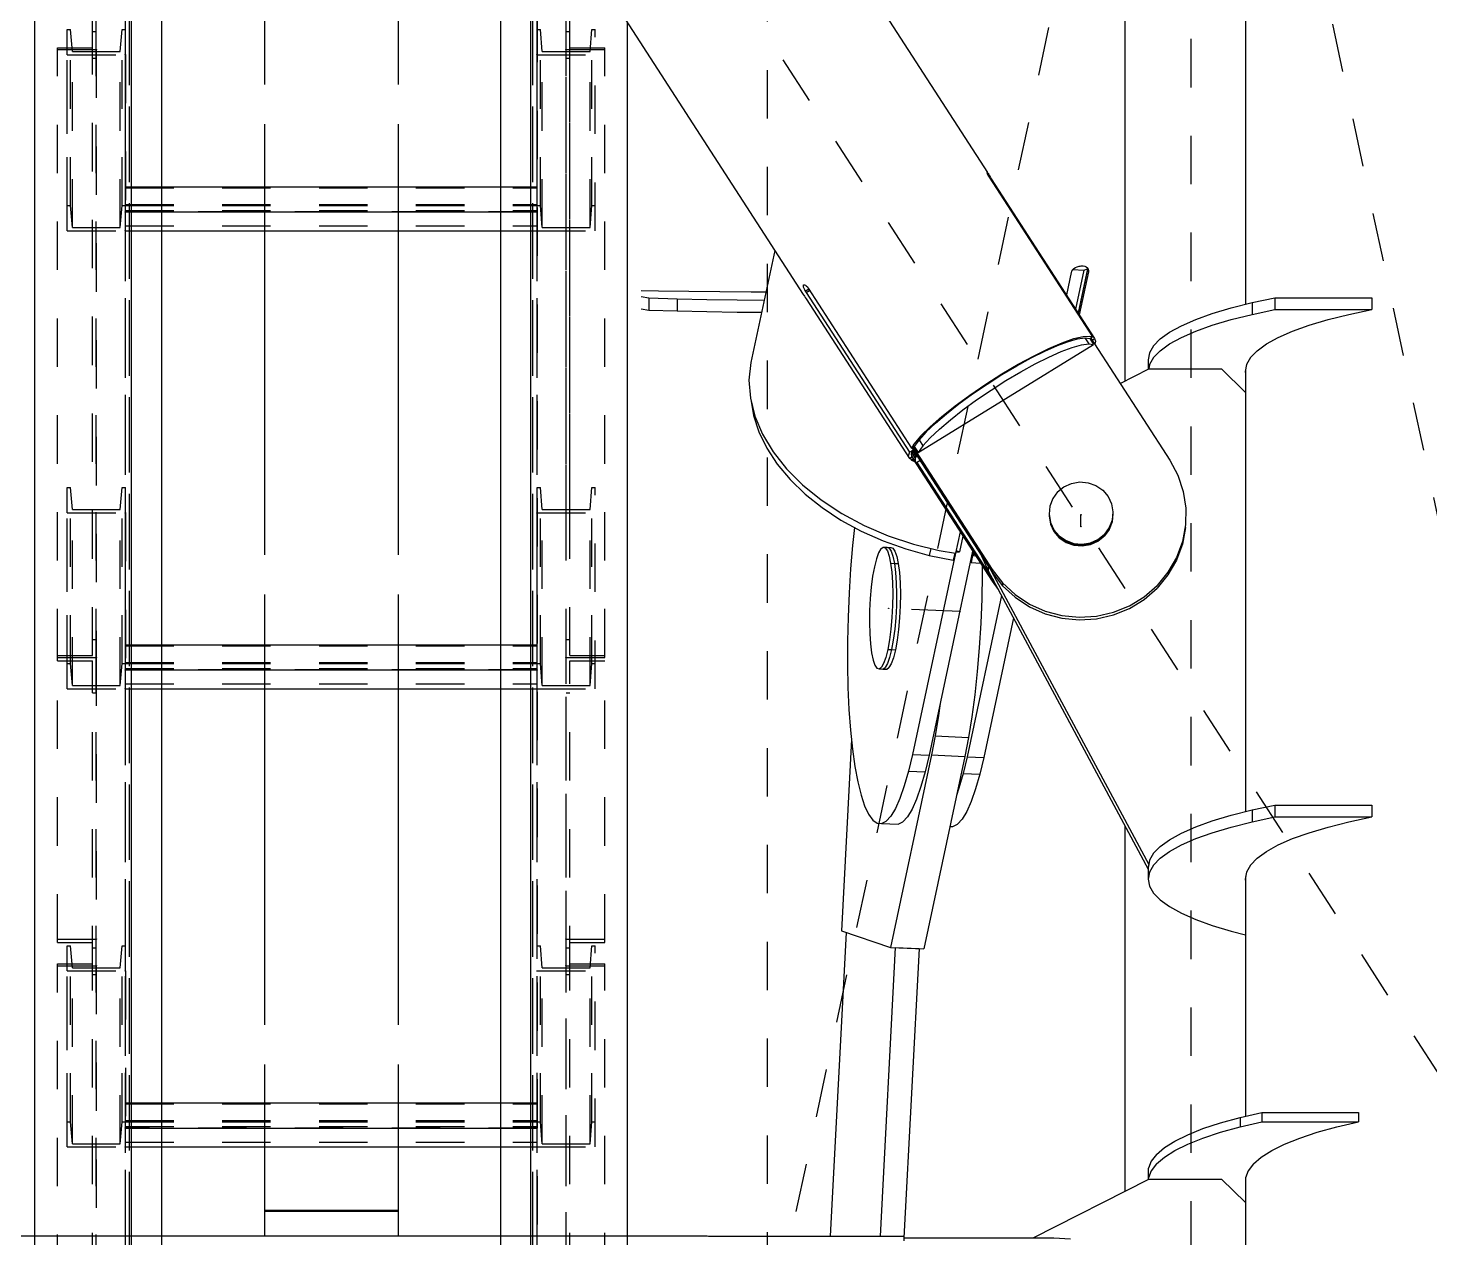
# Model space of a CAD drawing. Header units: millimetres. Extents: x 149919 to 150445, y 136651 to 136866.
# Drawn here: x 150372.837 to 150375.731, y 136832.599 to 136835.097 of the extents above; entities that cross this region are included whole.
import ezdxf

# ---------------------------------------------------------------- set-up
doc = ezdxf.new("R2010")
doc.units = ezdxf.units.MM
doc.header["$LTSCALE"] = 0.25
for name, pattern in [('CENTER', [50.8, 31.75, -6.35, 6.35, -6.35]), ('XKITLINE00', [0]), ('XKITLINE02', [4, 2, -2]), ('XKITLINE03', [6, 3, -1, 1, -1])]:
    doc.linetypes.add(name, pattern=pattern)

# ---------------------------------------------------------------- blocks, each defined once
blk = doc.blocks.new('çatıı')
at = {"color": 8, "linetype": 'CENTER'}
for p, q in [((22900, 19020.27), (23430, 18200.27)), ((23430, 19020.27), (23255, 18200.27)), ((23342.5, 18610.27), (23342.5, 17790.27)), ((23342.5, 18610.27), (23430, 18200.27)), ((23255, 18543.85), (23255, 16877.2)), ((23319.8, 18369.55), (23319.8, 18372)), ((23294.82, 18352.06), (23280.09, 18352.68))]:
    blk.add_line(p, q, dxfattribs=at)
at = {"color": 8, "linetype": 'XKITLINE00'}
for p, q in [((23353.8, 18985.02), (23353.8, 18415.51)), ((23067.57, 18803.05), (23300.5, 18442.66)), ((23029.49, 18777.89), (23262.42, 18417.51)), ((23151.2, 18543.85), (23151.2, 18460.85)), ((23178.8, 18543.85), (23178.8, 18460.85)), ((23328.85, 18512.26), (23328.85, 18399.63)), ((23151.2, 18452.64), (23151.2, 18363.76)), ((23178.8, 18452.64), (23178.8, 18363.76)), ((23300.36, 18442.71), (23300.42, 18442.72)), ((23300.36, 18442.71), (23300.36, 18442.62)), ((23300.36, 18442.62), (23300.41, 18442.47)), ((23300.41, 18442.47), (23300.51, 18442.26)), ((23300.42, 18442.72), (23300.5, 18442.66)), ((23300.51, 18442.64), (23300.61, 18442.47)), ((23300.51, 18442.26), (23300.65, 18442)), ((23300.61, 18442.47), (23300.74, 18442.25)), ((23300.65, 18442), (23300.83, 18441.72)), ((23300.74, 18442.25), (23300.91, 18441.98)), ((23300.83, 18441.72), (23322.15, 18408.73)), ((23300.91, 18441.98), (23301.09, 18441.69)), ((23300.92, 18441.58), (23301.09, 18441.69)), ((23301.09, 18441.69), (23301.28, 18441.39)), ((23301.11, 18441.28), (23301.28, 18441.39)), ((23301.28, 18441.39), (23322.6, 18408.4)), ((23256.56, 18426.57), (23251.63, 18403.47)), ((23317.76, 18422.01), (23316.78, 18417.41)), ((23317.87, 18422.31), (23317.76, 18422.01)), ((23318.07, 18422.6), (23317.87, 18422.31)), ((23318.07, 18422.6), (23318.33, 18422.86)), ((23318.11, 18422.65), (23320.42, 18422.55)), ((23318.33, 18422.86), (23318.67, 18423.07)), ((23318.67, 18423.07), (23319.04, 18423.24)), ((23320.42, 18422.55), (23318.69, 18414.45)), ((23319.04, 18423.24), (23319.45, 18423.34)), ((23321.14, 18422.82), (23319.19, 18413.68)), ((23321.19, 18422.92), (23319.21, 18413.65)), ((23321.34, 18422.18), (23319.44, 18413.29)), ((23319.45, 18423.34), (23319.61, 18423.35)), ((23319.61, 18423.35), (23319.85, 18423.39)), ((23319.85, 18423.39), (23320.24, 18423.39)), ((23320.24, 18423.39), (23320.59, 18423.32)), ((23320.42, 18422.55), (23321.14, 18422.82)), ((23320.59, 18423.32), (23320.9, 18423.19)), ((23320.9, 18423.19), (23321.13, 18423)), ((23321.11, 18423.02), (23321.14, 18422.82)), ((23321.13, 18423), (23321.29, 18422.76)), ((23321.23, 18422.85), (23321.34, 18422.18)), ((23321.29, 18422.76), (23321.36, 18422.48)), ((23321.36, 18422.48), (23321.34, 18422.18)), ((23228.98, 18418.34), (23232.6, 18418.26)), ((23232.6, 18418.26), (23238.86, 18418.16)), ((23238.86, 18418.16), (23245.23, 18418.09)), ((23262.47, 18419.41), (23262.42, 18419.27)), ((23262.42, 18419.27), (23262.42, 18419.25)), ((23262.42, 18419.25), (23262.47, 18419.05)), ((23262.47, 18419.41), (23262.57, 18419.5)), ((23262.47, 18419.05), (23262.56, 18418.8)), ((23262.56, 18418.8), (23262.7, 18418.51)), ((23262.57, 18419.5), (23262.72, 18419.5)), ((23262.7, 18418.51), (23262.86, 18418.21)), ((23262.72, 18419.5), (23262.89, 18419.43)), ((23262.86, 18418.21), (23263.58, 18418.65)), ((23262.86, 18418.21), (23263.04, 18417.91)), ((23262.89, 18419.43), (23263.09, 18419.27)), ((23263.04, 18417.91), (23263.77, 18418.35)), ((23263.09, 18419.27), (23263.3, 18419.05)), ((23263.3, 18419.05), (23263.49, 18418.78)), ((23263.49, 18418.78), (23284.81, 18385.79)), ((23228.98, 18417.06), (23230.56, 18416.78)), ((23230.56, 18416.78), (23230.56, 18414.28)), ((23230.56, 18416.78), (23236.45, 18416.61)), ((23236.45, 18416.61), (23236.45, 18414.11)), ((23236.45, 18416.61), (23242.54, 18416.47)), ((23242.54, 18416.47), (23248.79, 18416.37)), ((23245.23, 18418.09), (23251.67, 18418.05)), ((23248.79, 18416.37), (23254.37, 18416.31)), ((23251.67, 18418.05), (23254.75, 18418.05)), ((23262.42, 18417.51), (23262.47, 18417.46)), ((23262.47, 18417.46), (23262.56, 18417.33)), ((23262.56, 18417.33), (23262.7, 18417.14)), ((23262.7, 18417.14), (23262.86, 18416.89)), ((23262.86, 18416.89), (23263.04, 18416.61)), ((23263.04, 18417.91), (23284.37, 18384.92)), ((23263.04, 18416.61), (23284.37, 18383.62)), ((23319.81, 18416.58), (23319.83, 18416.57)), ((23350.8, 18414.75), (23355.12, 18415.84)), ((23355.12, 18415.84), (23359.84, 18416.84)), ((23355.12, 18415.84), (23355.12, 18413.4)), ((23359.84, 18416.84), (23359.84, 18414.4)), ((23359.84, 18416.84), (23379.84, 18416.84)), ((23379.84, 18416.84), (23379.84, 18414.4)), ((23228.98, 18414.57), (23230.56, 18414.28)), ((23230.56, 18414.28), (23236.45, 18414.11)), ((23236.45, 18414.11), (23242.54, 18413.98)), ((23242.54, 18413.98), (23248.79, 18413.87)), ((23248.79, 18413.87), (23253.84, 18413.82)), ((23343.48, 18412.35), (23346.91, 18413.59)), ((23346.91, 18413.59), (23350.8, 18414.75)), ((23350.8, 18412.32), (23355.12, 18413.4)), ((23355.12, 18413.4), (23359.84, 18414.4)), ((23359.84, 18414.4), (23379.84, 18414.4)), ((23370.8, 18412.32), (23375.12, 18413.4)), ((23375.12, 18413.4), (23379.84, 18414.4)), ((23336.18, 18408.32), (23338.1, 18409.71)), ((23338.1, 18409.71), (23340.54, 18411.06)), ((23340.54, 18411.06), (23343.48, 18412.35)), ((23340.54, 18408.62), (23343.48, 18409.92)), ((23343.48, 18409.92), (23346.91, 18411.15)), ((23346.91, 18411.15), (23350.8, 18412.32)), ((23360.54, 18408.62), (23363.48, 18409.92)), ((23363.48, 18409.92), (23366.91, 18411.15)), ((23366.91, 18411.15), (23370.8, 18412.32)), ((23286.15, 18384.89), (23322.41, 18407.16)), ((23312.36, 18405.81), (23314.94, 18406.96)), ((23313.15, 18406.36), (23315.91, 18407.55)), ((23314.94, 18406.96), (23317.21, 18407.81)), ((23315.91, 18407.55), (23318.29, 18408.38)), ((23317.21, 18407.81), (23319.11, 18408.34)), ((23318.01, 18406.57), (23319.91, 18407.1)), ((23318.29, 18408.38), (23320.23, 18408.84)), ((23319.11, 18408.34), (23320.59, 18408.53)), ((23319.91, 18407.1), (23321.39, 18407.3)), ((23320.23, 18408.84), (23321.65, 18408.91)), ((23320.59, 18408.53), (23321.39, 18407.3)), ((23320.59, 18408.53), (23321.61, 18408.39)), ((23321.39, 18407.3), (23322.41, 18407.16)), ((23321.61, 18408.39), (23322.15, 18408.73)), ((23321.61, 18408.39), (23322.41, 18407.16)), ((23321.62, 18408.38), (23321.84, 18408.51)), ((23321.65, 18408.91), (23322.15, 18408.73)), ((23321.74, 18408.47), (23321.75, 18408.46)), ((23321.84, 18408.51), (23338.16, 18383.28)), ((23322.11, 18408.1), (23322.6, 18408.4)), ((23322.6, 18408.4), (23322.82, 18407.88)), ((23322.82, 18407.88), (23322.65, 18407.27)), ((23334.8, 18406.91), (23333.97, 18405.46)), ((23336.18, 18408.32), (23334.8, 18406.91)), ((23336.18, 18405.89), (23338.1, 18407.28)), ((23338.1, 18407.28), (23340.54, 18408.62)), ((23356.18, 18405.89), (23358.1, 18407.28)), ((23358.1, 18407.28), (23360.54, 18408.62)), ((23306.55, 18402.77), (23309.53, 18404.4)), ((23306.84, 18403.09), (23310.1, 18404.86)), ((23309.53, 18404.4), (23312.36, 18405.81)), ((23310.1, 18404.86), (23313.15, 18406.36)), ((23310.33, 18403.17), (23313.16, 18404.57)), ((23313.16, 18404.57), (23315.74, 18405.72)), ((23315.74, 18405.72), (23318.01, 18406.57)), ((23333.97, 18405.46), (23333.7, 18404.01)), ((23333.7, 18404.01), (23333.7, 18402.08)), ((23334.8, 18404.47), (23333.97, 18403.03)), ((23336.18, 18405.89), (23334.8, 18404.47)), ((23354.8, 18404.47), (23353.97, 18403.03)), ((23356.18, 18405.89), (23354.8, 18404.47)), ((23251.63, 18403.47), (23251.25, 18399.83)), ((23300.13, 18398.97), (23303.48, 18401.11)), ((23300.42, 18399), (23303.48, 18400.95)), ((23303.48, 18401.11), (23306.84, 18403.09)), ((23303.48, 18400.95), (23306.55, 18402.77)), ((23304.28, 18399.71), (23307.35, 18401.53)), ((23307.35, 18401.53), (23310.33, 18403.17)), ((23327.9, 18399.15), (23333.8, 18402.13)), ((23333.97, 18403.03), (23333.8, 18402.13)), ((23333.8, 18402.13), (23348.8, 18402.13)), ((23348.8, 18402.13), (23353.8, 18397.26)), ((23353.97, 18403.03), (23353.7, 18401.58)), ((23353.7, 18401.58), (23353.8, 18401.05)), ((23353.8, 18402.1), (23353.8, 18397.26)), ((23251.25, 18399.83), (23251.53, 18396.11)), ((23296.87, 18396.74), (23300.13, 18398.97)), ((23297.43, 18396.97), (23300.42, 18399)), ((23301.22, 18397.76), (23304.28, 18399.71)), ((23251.53, 18396.11), (23252.47, 18392.37)), ((23251.71, 18395.41), (23252.18, 18392.54)), ((23293.82, 18394.49), (23296.87, 18396.74)), ((23294.61, 18394.91), (23297.43, 18396.97)), ((23295.41, 18393.68), (23298.23, 18395.73)), ((23298.23, 18395.73), (23301.22, 18397.76)), ((23353.8, 18397.26), (23353.8, 18310.72)), ((23252.18, 18392.54), (23253.28, 18389.12)), ((23252.47, 18392.37), (23254.04, 18388.65)), ((23288.67, 18390.19), (23291.06, 18392.28)), ((23289.76, 18390.94), (23292.03, 18392.89)), ((23291.06, 18392.28), (23293.82, 18394.49)), ((23292.03, 18392.89), (23294.61, 18394.91)), ((23292.83, 18391.65), (23295.41, 18393.68)), ((23286.74, 18388.28), (23288.67, 18390.19)), ((23287.85, 18389.14), (23289.76, 18390.94)), ((23288.65, 18387.9), (23290.56, 18389.71)), ((23290.56, 18389.71), (23292.83, 18391.65)), ((23253.28, 18389.12), (23254.92, 18385.74)), ((23254.04, 18388.65), (23256.23, 18385.01)), ((23285.32, 18386.6), (23284.81, 18385.79)), ((23286.74, 18388.28), (23285.32, 18386.6)), ((23286.37, 18387.52), (23285.35, 18386.12)), ((23287.85, 18389.14), (23286.37, 18387.52)), ((23286.37, 18387.52), (23287.17, 18386.28)), ((23288.65, 18387.9), (23287.17, 18386.28)), ((23254.92, 18385.74), (23257.08, 18382.45)), ((23256.23, 18385.01), (23259.01, 18381.51)), ((23284.37, 18384.92), (23284.15, 18384.14)), ((23284.15, 18384.14), (23284.37, 18383.62)), ((23284.37, 18384.92), (23285.12, 18385.38)), ((23284.37, 18383.62), (23284.9, 18383.95)), ((23284.54, 18383.73), (23284.81, 18383.29)), ((23284.78, 18384.85), (23284.74, 18384.5)), ((23284.74, 18384.5), (23284.78, 18384.2)), ((23284.91, 18385.25), (23284.78, 18384.85)), ((23284.78, 18384.85), (23285.58, 18383.61)), ((23284.78, 18384.2), (23285.58, 18382.96)), ((23284.78, 18384.2), (23284.9, 18383.95)), ((23284.81, 18385.79), (23285.35, 18386.12)), ((23284.81, 18383.29), (23285.12, 18383.48)), ((23284.86, 18385.82), (23301.44, 18360.17)), ((23284.9, 18383.95), (23285.7, 18382.72)), ((23284.91, 18385.25), (23285.12, 18385.38)), ((23284.91, 18385.25), (23285.7, 18384.01)), ((23285.03, 18385.92), (23285.12, 18385.77)), ((23285.12, 18385.96), (23285.36, 18386.11)), ((23285.12, 18385.96), (23285.12, 18385.77)), ((23285.12, 18385.96), (23301.44, 18360.72)), ((23285.12, 18383.61), (23285.12, 18383.51)), ((23285.12, 18383.51), (23301.44, 18358.27)), ((23285.35, 18386.12), (23286.15, 18384.89)), ((23285.58, 18383.61), (23285.54, 18383.26)), ((23285.7, 18384.01), (23285.58, 18383.61)), ((23285.7, 18384.01), (23285.92, 18384.14)), ((23287.17, 18386.28), (23286.15, 18384.89)), ((23257.08, 18382.45), (23259.72, 18379.28)), ((23259.01, 18381.51), (23262.33, 18378.19)), ((23284.81, 18383.29), (23285.32, 18383.11)), ((23285.32, 18383.11), (23285.38, 18383.11)), ((23285.54, 18383.26), (23285.58, 18382.96)), ((23285.58, 18382.96), (23285.7, 18382.72)), ((23285.7, 18382.72), (23286.53, 18383.22)), ((23285.91, 18382.84), (23301.44, 18358.83)), ((23338.16, 18383.28), (23339.81, 18380.18)), ((23259.72, 18379.28), (23262.83, 18376.28)), ((23262.33, 18378.19), (23266.15, 18375.11)), ((23314.95, 18376.73), (23316.28, 18377.8)), ((23316.28, 18377.8), (23317.84, 18378.5)), ((23317.84, 18378.5), (23319.54, 18378.79)), ((23319.54, 18378.79), (23321.26, 18378.63)), ((23321.26, 18378.63), (23322.87, 18378.05)), ((23322.87, 18378.05), (23324.28, 18377.08)), ((23339.81, 18380.18), (23340.92, 18376.85)), ((23262.83, 18376.28), (23266.34, 18373.48)), ((23266.15, 18375.11), (23270.41, 18372.3)), ((23313.96, 18375.36), (23313.36, 18373.78)), ((23314.95, 18376.73), (23313.96, 18375.36)), ((23324.28, 18377.08), (23325.38, 18375.79)), ((23325.38, 18375.79), (23326.1, 18374.26)), ((23340.92, 18376.85), (23341.45, 18373.4)), ((23266.34, 18373.48), (23270.23, 18370.91)), ((23270.41, 18372.3), (23275.05, 18369.82)), ((23313.36, 18373.78), (23313.2, 18372.11)), ((23313.2, 18372.11), (23313.49, 18370.45)), ((23313.2, 18372.11), (23313.2, 18371.93)), ((23313.2, 18371.93), (23313.49, 18370.27)), ((23313.2, 18371.93), (23313.2, 18371.75)), ((23313.2, 18371.93), (23313.49, 18370.27)), ((23326.1, 18374.26), (23326.39, 18372.61)), ((23326.39, 18372.61), (23326.23, 18370.93)), ((23326.39, 18372.43), (23326.23, 18370.75)), ((23326.39, 18372.43), (23326.23, 18370.75)), ((23326.39, 18372.25), (23326.23, 18370.58)), ((23341.45, 18373.4), (23341.39, 18369.91)), ((23270.23, 18370.91), (23274.44, 18368.62)), ((23273.06, 18369.37), (23272.65, 18365.67)), ((23275.05, 18369.82), (23280, 18367.69)), ((23313.2, 18371.75), (23313.49, 18370.1)), ((23313.49, 18370.45), (23314.21, 18368.93)), ((23313.49, 18370.27), (23314.21, 18368.75)), ((23313.49, 18370.27), (23314.21, 18368.75)), ((23313.49, 18370.1), (23314.21, 18368.57)), ((23325.63, 18369.36), (23324.64, 18367.99)), ((23325.63, 18369.18), (23324.64, 18367.81)), ((23325.63, 18369.18), (23324.64, 18367.81)), ((23325.63, 18369), (23324.64, 18367.63)), ((23326.23, 18370.93), (23325.63, 18369.36)), ((23326.23, 18370.75), (23325.63, 18369.18)), ((23326.23, 18370.75), (23325.63, 18369.18)), ((23326.23, 18370.58), (23325.63, 18369)), ((23341.39, 18369.91), (23340.74, 18366.47)), ((23341.39, 18369.35), (23340.74, 18365.91)), ((23274.44, 18368.62), (23278.93, 18366.62)), ((23278.93, 18366.62), (23283.62, 18364.95)), ((23280, 18367.69), (23285.19, 18365.95)), ((23294.83, 18368.49), (23293.88, 18364.06)), ((23295.4, 18367.62), (23294.7, 18364.36)), ((23314.21, 18368.93), (23315.31, 18367.64)), ((23314.21, 18368.93), (23314.21, 18368.75)), ((23314.21, 18368.75), (23315.31, 18367.46)), ((23314.21, 18368.75), (23314.21, 18368.57)), ((23314.21, 18368.75), (23315.31, 18367.46)), ((23314.21, 18368.57), (23315.31, 18367.28)), ((23315.31, 18367.64), (23316.72, 18366.67)), ((23315.31, 18367.46), (23316.72, 18366.49)), ((23315.31, 18367.46), (23316.72, 18366.49)), ((23315.31, 18367.28), (23316.72, 18366.31)), ((23316.72, 18366.67), (23318.33, 18366.08)), ((23316.72, 18366.49), (23318.33, 18365.9)), ((23316.72, 18366.49), (23318.33, 18365.9)), ((23316.72, 18366.31), (23318.33, 18365.73)), ((23318.33, 18366.08), (23320.05, 18365.93)), ((23320.05, 18365.93), (23321.75, 18366.21)), ((23321.75, 18366.21), (23323.31, 18366.91)), ((23321.75, 18366.03), (23323.31, 18366.74)), ((23321.75, 18366.03), (23323.31, 18366.74)), ((23321.75, 18365.85), (23323.31, 18366.56)), ((23323.31, 18366.91), (23324.64, 18367.99)), ((23323.31, 18366.74), (23324.64, 18367.81)), ((23323.31, 18366.74), (23324.64, 18367.81)), ((23323.31, 18366.56), (23324.64, 18367.63)), ((23323.31, 18366.91), (23323.31, 18366.74)), ((23323.31, 18366.74), (23323.31, 18366.56)), ((23340.74, 18366.47), (23339.52, 18363.18)), ((23272.65, 18365.67), (23272.23, 18360.82)), ((23278, 18364.17), (23277.55, 18362.92)), ((23278.47, 18364.98), (23278, 18364.17)), ((23278.47, 18364.98), (23278.94, 18365.33)), ((23278.94, 18365.33), (23279.72, 18365.29)), ((23278.94, 18365.33), (23279.39, 18365.18)), ((23279.39, 18365.18), (23279.82, 18364.56)), ((23279.72, 18365.29), (23280.18, 18365.15)), ((23279.72, 18365.29), (23280.18, 18365.15)), ((23279.72, 18365.29), (23280.51, 18365.26)), ((23279.82, 18364.56), (23280.19, 18363.49)), ((23280.18, 18365.15), (23280.6, 18364.53)), ((23280.18, 18365.15), (23280.6, 18364.53)), ((23280.19, 18363.49), (23280.5, 18362)), ((23280.51, 18365.26), (23280.96, 18365.12)), ((23280.6, 18364.53), (23280.97, 18363.45)), ((23280.6, 18364.53), (23280.97, 18363.45)), ((23280.96, 18365.12), (23281.39, 18364.5)), ((23280.97, 18363.45), (23281.28, 18361.97)), ((23280.97, 18363.45), (23281.28, 18361.97)), ((23281.39, 18364.5), (23281.76, 18363.42)), ((23281.76, 18363.42), (23282.07, 18361.93)), ((23283.62, 18364.95), (23288.48, 18363.62)), ((23293.86, 18364.07), (23285, 18322.53)), ((23285.19, 18365.95), (23290.54, 18364.62)), ((23297.42, 18364.49), (23288.43, 18322.39)), ((23288.78, 18365.05), (23288.48, 18363.62)), ((23288.48, 18363.62), (23293.42, 18362.66)), ((23290.54, 18364.62), (23293.88, 18364.06)), ((23293.73, 18364.09), (23293.42, 18362.66)), ((23293.95, 18364.39), (23294.7, 18364.36)), ((23294.01, 18364.64), (23294.7, 18364.36)), ((23297.5, 18364.02), (23297.11, 18362.18)), ((23297.42, 18364.48), (23297.5, 18364.02)), ((23297.45, 18364.44), (23297.44, 18364.4)), ((23297.44, 18364.4), (23297.57, 18363.59)), ((23297.67, 18364.09), (23297.57, 18363.59)), ((23297.57, 18363.59), (23298.02, 18363.55)), ((23299.28, 18363.5), (23300.65, 18360.46)), ((23318.33, 18365.9), (23320.05, 18365.75)), ((23318.33, 18365.9), (23320.05, 18365.75)), ((23318.33, 18365.73), (23320.05, 18365.57)), ((23320.05, 18365.75), (23321.75, 18366.03)), ((23320.05, 18365.75), (23321.75, 18366.03)), ((23320.05, 18365.57), (23321.75, 18365.85)), ((23339.52, 18363.18), (23337.76, 18360.14)), ((23340.74, 18365.91), (23339.52, 18362.63)), ((23272.23, 18360.82), (23271.91, 18355.88)), ((23277.14, 18361.28), (23276.78, 18359.31)), ((23277.55, 18362.92), (23277.14, 18361.28)), ((23280.5, 18362), (23281.28, 18361.97)), ((23280.5, 18362), (23280.73, 18360.16)), ((23281.28, 18361.97), (23281.52, 18360.12)), ((23281.28, 18361.97), (23281.52, 18360.12)), ((23281.28, 18361.97), (23282.07, 18361.93)), ((23282.07, 18361.93), (23282.3, 18360.09)), ((23297.03, 18362.67), (23297.11, 18362.18)), ((23297.11, 18362.18), (23299.02, 18362.01)), ((23299.4, 18361.42), (23299.41, 18359.71)), ((23300.65, 18361.38), (23300.65, 18360.46)), ((23300.65, 18360.46), (23333.7, 18298.85)), ((23301.28, 18360.41), (23333.8, 18299.78)), ((23301.44, 18360.72), (23301.44, 18360.17)), ((23301.44, 18360.72), (23303.59, 18357.93)), ((23339.52, 18362.63), (23337.76, 18359.58)), ((23276.78, 18359.31), (23276.49, 18357.09)), ((23280.73, 18360.16), (23280.88, 18358.03)), ((23280.88, 18358.03), (23280.94, 18355.7)), ((23281.52, 18360.12), (23281.66, 18357.99)), ((23281.52, 18360.12), (23281.66, 18357.99)), ((23281.66, 18357.99), (23281.72, 18355.66)), ((23281.66, 18357.99), (23281.72, 18355.66)), ((23282.3, 18360.09), (23282.45, 18357.96)), ((23282.45, 18357.96), (23282.51, 18355.63)), ((23299.41, 18359.71), (23299.31, 18354.67)), ((23301.44, 18360.17), (23303.59, 18357.37)), ((23301.44, 18358.83), (23301.74, 18358.43)), ((23301.44, 18358.83), (23301.44, 18358.27)), ((23301.44, 18358.27), (23302.72, 18356.6)), ((23303.59, 18357.93), (23303.59, 18357.37)), ((23303.59, 18357.93), (23306.19, 18355.52)), ((23303.59, 18357.37), (23306.19, 18354.97)), ((23332.84, 18355.1), (23335.52, 18357.42)), ((23337.76, 18360.14), (23335.52, 18357.42)), ((23337.76, 18359.58), (23335.52, 18356.86)), ((23151.2, 18355.55), (23151.2, 18266.67)), ((23178.8, 18355.55), (23178.8, 18266.67)), ((23271.91, 18355.88), (23271.7, 18350.89)), ((23276.27, 18354.7), (23276.15, 18352.24)), ((23276.49, 18357.09), (23276.27, 18354.7)), ((23280.94, 18355.7), (23280.9, 18353.25)), ((23281.72, 18355.66), (23281.69, 18353.22)), ((23281.72, 18355.66), (23281.69, 18353.22)), ((23282.51, 18355.63), (23282.47, 18353.19)), ((23303.39, 18355.36), (23296.28, 18322.06)), ((23299.31, 18354.67), (23299.1, 18349.6)), ((23306.19, 18355.52), (23309.15, 18353.56)), ((23306.19, 18354.97), (23309.15, 18353.01)), ((23329.81, 18353.23), (23332.84, 18355.1)), ((23329.81, 18352.68), (23332.84, 18354.54)), ((23332.84, 18354.54), (23335.52, 18356.86)), ((23276.15, 18352.24), (23276.11, 18349.8)), ((23280.9, 18353.25), (23280.77, 18350.79)), ((23281.69, 18353.22), (23281.56, 18350.76)), ((23281.69, 18353.22), (23281.56, 18350.76)), ((23282.47, 18353.19), (23282.34, 18350.72)), ((23309.15, 18353.56), (23312.41, 18352.11)), ((23309.15, 18353.01), (23312.41, 18351.55)), ((23312.41, 18352.11), (23315.87, 18351.2)), ((23323.01, 18351.08), (23326.5, 18351.88)), ((23326.5, 18351.88), (23329.81, 18353.23)), ((23326.5, 18351.32), (23329.81, 18352.68)), ((23271.7, 18350.89), (23271.59, 18345.93)), ((23276.11, 18349.8), (23276.17, 18347.46)), ((23280.77, 18350.79), (23280.56, 18348.4)), ((23281.56, 18350.76), (23281.35, 18348.37)), ((23281.56, 18350.76), (23281.35, 18348.37)), ((23282.34, 18350.72), (23282.13, 18348.33)), ((23299.1, 18349.6), (23298.79, 18344.56)), ((23305.87, 18350.74), (23299.72, 18321.91)), ((23312.41, 18351.55), (23315.87, 18350.64)), ((23315.87, 18351.2), (23319.44, 18350.85)), ((23315.87, 18350.64), (23319.44, 18350.29)), ((23319.44, 18350.85), (23323.01, 18351.08)), ((23319.44, 18350.29), (23323.01, 18350.52)), ((23323.01, 18350.52), (23326.5, 18351.32)), ((23271.59, 18345.93), (23271.58, 18341.05)), ((23276.17, 18347.46), (23276.32, 18345.34)), ((23280.27, 18346.18), (23279.91, 18344.21)), ((23280.56, 18348.4), (23280.27, 18346.18)), ((23281.05, 18346.15), (23280.7, 18344.18)), ((23281.05, 18346.15), (23280.7, 18344.18)), ((23281.35, 18348.37), (23281.05, 18346.15)), ((23281.35, 18348.37), (23281.05, 18346.15)), ((23281.84, 18346.11), (23281.48, 18344.14)), ((23282.13, 18348.33), (23281.84, 18346.11)), ((23276.32, 18345.34), (23276.55, 18343.49)), ((23276.55, 18343.49), (23276.86, 18342.01)), ((23279.91, 18344.21), (23279.5, 18342.57)), ((23279.91, 18344.21), (23280.7, 18344.18)), ((23280.7, 18344.18), (23280.28, 18342.54)), ((23280.7, 18344.18), (23280.28, 18342.54)), ((23280.7, 18344.18), (23281.48, 18344.14)), ((23281.48, 18344.14), (23281.07, 18342.5)), ((23298.79, 18344.56), (23298.37, 18339.62)), ((23271.58, 18341.05), (23271.68, 18336.32)), ((23276.86, 18342.01), (23277.23, 18340.93)), ((23277.23, 18340.93), (23277.65, 18340.31)), ((23277.65, 18340.31), (23278.11, 18340.17)), ((23278.11, 18340.17), (23278.58, 18340.51)), ((23278.11, 18340.17), (23278.89, 18340.13)), ((23279.05, 18341.32), (23278.58, 18340.51)), ((23278.89, 18340.13), (23279.37, 18340.47)), ((23278.89, 18340.13), (23279.37, 18340.47)), ((23278.89, 18340.13), (23279.68, 18340.1)), ((23279.5, 18342.57), (23279.05, 18341.32)), ((23279.84, 18341.29), (23279.37, 18340.47)), ((23279.84, 18341.29), (23279.37, 18340.47)), ((23279.68, 18340.1), (23280.15, 18340.44)), ((23280.28, 18342.54), (23279.84, 18341.29)), ((23280.28, 18342.54), (23279.84, 18341.29)), ((23280.62, 18341.25), (23280.15, 18340.44)), ((23281.07, 18342.5), (23280.62, 18341.25)), ((23298.37, 18339.62), (23297.85, 18334.85)), ((23271.68, 18336.32), (23271.89, 18331.79)), ((23297.85, 18334.85), (23297.25, 18330.3)), ((23271.89, 18331.79), (23272.2, 18327.53)), ((23290.71, 18333.05), (23290.38, 18330.59)), ((23290.38, 18330.59), (23289.69, 18326.33)), ((23297.25, 18330.3), (23296.56, 18326.04)), ((23272.4, 18325.63), (23270.34, 18286.1)), ((23272.2, 18327.53), (23272.61, 18323.58)), ((23289.69, 18326.33), (23288.93, 18322.41)), ((23289.69, 18326.33), (23296.56, 18326.04)), ((23296.56, 18326.04), (23295.8, 18322.12)), ((23272.61, 18323.58), (23273.12, 18320)), ((23273.12, 18320), (23273.71, 18316.83)), ((23288.93, 18322.41), (23280.48, 18282.67)), ((23285, 18322.53), (23284.18, 18319.06)), ((23285, 18322.53), (23288.43, 18322.39)), ((23295.8, 18322.12), (23287.35, 18282.38)), ((23288.43, 18322.39), (23287.62, 18318.92)), ((23288.93, 18322.41), (23295.8, 18322.12)), ((23296.28, 18322.06), (23295.47, 18318.59)), ((23296.28, 18322.06), (23299.72, 18321.91)), ((23299.72, 18321.91), (23298.91, 18318.44)), ((23284.18, 18319.06), (23283.32, 18316.01)), ((23284.18, 18319.06), (23287.62, 18318.92)), ((23287.62, 18318.92), (23286.76, 18315.87)), ((23295.47, 18318.59), (23294.61, 18315.54)), ((23295.47, 18318.59), (23298.91, 18318.44)), ((23298.91, 18318.44), (23298.04, 18315.4)), ((23273.71, 18316.83), (23274.39, 18314.11)), ((23274.39, 18314.11), (23275.13, 18311.88)), ((23283.32, 18316.01), (23282.42, 18313.43)), ((23286.76, 18315.87), (23285.85, 18313.28)), ((23294.61, 18315.54), (23294.08, 18314.03)), ((23298.04, 18315.4), (23297.14, 18312.81)), ((23275.13, 18311.88), (23275.94, 18310.16)), ((23281.48, 18311.34), (23280.53, 18309.77)), ((23282.42, 18313.43), (23281.48, 18311.34)), ((23284.92, 18311.19), (23283.97, 18309.62)), ((23285.85, 18313.28), (23284.92, 18311.19)), ((23297.14, 18312.81), (23296.21, 18310.72)), ((23350.8, 18309.96), (23355.12, 18311.05)), ((23355.12, 18311.05), (23359.84, 18312.05)), ((23355.12, 18311.05), (23355.12, 18308.61)), ((23359.84, 18312.05), (23359.84, 18309.61)), ((23359.84, 18312.05), (23379.84, 18312.05)), ((23379.84, 18312.05), (23379.84, 18309.61)), ((23275.94, 18310.16), (23276.8, 18308.97)), ((23276.8, 18308.97), (23277.7, 18308.33)), ((23277.7, 18308.33), (23278.63, 18308.25)), ((23278.63, 18308.25), (23279.58, 18308.73)), ((23278.63, 18308.25), (23282.06, 18308.11)), ((23280.53, 18309.77), (23279.58, 18308.73)), ((23282.06, 18308.11), (23283.01, 18308.59)), ((23283.97, 18309.62), (23283.01, 18308.59)), ((23295.26, 18309.15), (23294.3, 18308.12)), ((23296.21, 18310.72), (23295.26, 18309.15)), ((23343.48, 18307.56), (23346.91, 18308.8)), ((23346.91, 18308.8), (23350.8, 18309.96)), ((23350.8, 18307.53), (23355.12, 18308.61)), ((23355.12, 18308.61), (23359.84, 18309.61)), ((23359.84, 18309.61), (23379.84, 18309.61)), ((23370.8, 18307.53), (23375.12, 18308.61)), ((23375.12, 18308.61), (23379.84, 18309.61)), ((23292.73, 18307.66), (23293.35, 18307.64)), ((23293.35, 18307.64), (23294.3, 18308.12)), ((23328.85, 18307.88), (23328.85, 18232.33)), ((23338.1, 18304.92), (23340.54, 18306.27)), ((23340.54, 18306.27), (23343.48, 18307.56)), ((23343.48, 18305.13), (23346.91, 18306.36)), ((23346.91, 18306.36), (23350.8, 18307.53)), ((23363.48, 18305.13), (23366.91, 18306.36)), ((23366.91, 18306.36), (23370.8, 18307.53)), ((23336.18, 18303.53), (23334.8, 18302.11)), ((23336.18, 18303.53), (23338.1, 18304.92)), ((23336.18, 18301.1), (23338.1, 18302.49)), ((23338.1, 18302.49), (23340.54, 18303.83)), ((23340.54, 18303.83), (23343.48, 18305.13)), ((23356.18, 18301.1), (23358.1, 18302.49)), ((23358.1, 18302.49), (23360.54, 18303.83)), ((23360.54, 18303.83), (23363.48, 18305.13)), ((23333.8, 18299.75), (23333.7, 18299.22)), ((23333.97, 18300.67), (23333.8, 18299.78)), ((23333.8, 18299.78), (23333.8, 18299.78)), ((23333.8, 18299.78), (23333.8, 18299.75)), ((23334.8, 18302.11), (23333.97, 18300.67)), ((23334.8, 18299.68), (23333.97, 18298.24)), ((23336.18, 18301.1), (23334.8, 18299.68)), ((23354.8, 18299.68), (23353.97, 18298.24)), ((23356.18, 18301.1), (23354.8, 18299.68)), ((23333.7, 18299.22), (23333.7, 18296.79)), ((23333.97, 18298.24), (23333.7, 18296.79)), ((23333.7, 18296.79), (23333.97, 18295.33)), ((23353.97, 18298.24), (23353.7, 18296.79)), ((23353.7, 18296.79), (23353.8, 18296.26)), ((23353.8, 18297.31), (23353.8, 18247.84)), ((23333.97, 18295.33), (23334.8, 18293.89)), ((23334.8, 18293.89), (23336.18, 18292.47)), ((23336.18, 18292.47), (23338.1, 18291.09)), ((23338.1, 18291.09), (23340.54, 18289.74)), ((23340.54, 18289.74), (23343.48, 18288.44)), ((23343.48, 18288.44), (23346.91, 18287.21)), ((23271.3, 18285.77), (23268.03, 18223.07)), ((23270.34, 18286.1), (23280.48, 18282.67)), ((23346.91, 18287.21), (23350.8, 18286.04)), ((23350.8, 18286.04), (23353.8, 18285.29)), ((23281.46, 18282.63), (23278.35, 18223.07)), ((23280.48, 18282.67), (23287.35, 18282.38)), ((23281.46, 18282.63), (23286.37, 18282.42)), ((23286.37, 18282.42), (23283.25, 18222.72)), ((23151.2, 18258.46), (23151.2, 18223.1)), ((23178.8, 18258.46), (23178.8, 18223.1)), ((23348.59, 18246.45), (23352.65, 18247.57)), ((23352.65, 18247.57), (23357.11, 18248.61)), ((23352.65, 18247.57), (23352.65, 18245.62)), ((23357.11, 18248.61), (23377.11, 18248.61)), ((23357.11, 18248.61), (23357.11, 18246.66)), ((23377.11, 18248.61), (23377.11, 18246.66)), ((23341.83, 18243.99), (23344.98, 18245.25)), ((23344.98, 18245.25), (23348.59, 18246.45)), ((23344.98, 18243.3), (23348.59, 18244.5)), ((23348.59, 18244.5), (23352.65, 18245.62)), ((23352.65, 18245.62), (23357.11, 18246.66)), ((23357.11, 18246.66), (23377.11, 18246.66)), ((23364.98, 18243.3), (23368.59, 18244.5)), ((23368.59, 18244.5), (23372.65, 18245.62)), ((23372.65, 18245.62), (23377.11, 18246.66)), ((23337.03, 18241.32), (23339.18, 18242.68)), ((23339.18, 18242.68), (23341.83, 18243.99)), ((23339.18, 18240.73), (23341.83, 18242.04)), ((23341.83, 18242.04), (23344.98, 18243.3)), ((23359.18, 18240.73), (23361.83, 18242.04)), ((23361.83, 18242.04), (23364.98, 18243.3)), ((23335.4, 18239.92), (23334.31, 18238.5)), ((23335.4, 18239.92), (23337.03, 18241.32)), ((23335.4, 18237.97), (23337.03, 18239.37)), ((23337.03, 18239.37), (23339.18, 18240.73)), ((23355.4, 18237.97), (23357.03, 18239.37)), ((23357.03, 18239.37), (23359.18, 18240.73)), ((23334.31, 18238.5), (23333.76, 18237.06)), ((23333.76, 18234.82), (23333.76, 18237.06)), ((23334.31, 18236.55), (23333.76, 18235.11)), ((23335.4, 18237.97), (23334.31, 18236.55)), ((23354.31, 18236.55), (23353.76, 18235.11)), ((23355.4, 18237.97), (23354.31, 18236.55)), ((23309.91, 18222.72), (23333.8, 18234.84)), ((23333.8, 18234.84), (23348.8, 18234.84)), ((23348.8, 18234.84), (23353.8, 18229.97)), ((23353.76, 18235.11), (23353.76, 18233.67)), ((23353.76, 18233.67), (23353.8, 18233.59)), ((23353.8, 18235.2), (23353.8, 18229.97)), ((23151.2, 18228.39), (23178.8, 18228.39)), ((23151.2, 18228.23), (23178.8, 18228.23)), ((23353.8, 18229.97), (23353.8, 18177.65)), ((23087.8, 18223.1), (23242.19, 18223.1)), ((23242.19, 18223.1), (23242.36, 18223.09)), ((23242.36, 18223.09), (23242.6, 18223.08)), ((23242.6, 18223.08), (23242.89, 18223.07)), ((23242.89, 18223.07), (23243.2, 18223.07)), ((23243.2, 18223.07), (23283.2, 18223.07)), ((23283.2, 18223.07), (23283.2, 18222.95)), ((23283.2, 18222.95), (23283.2, 18222.11)), ((23283.2, 18222.72), (23314.2, 18222.72)), ((23314.2, 18222.72), (23317.64, 18222.46))]:
    blk.add_line(p, q, dxfattribs=at)
at = {"color": 7, "linetype": 'XKITLINE00'}
for p, q in [((23103.79, 18223.1), (23103.79, 18639.91)), ((23123.79, 18223.1), (23123.79, 18631.99)), ((23129.99, 18223.1), (23129.99, 18620.17)), ((23199.99, 18223.1), (23199.99, 18514.09)), ((23206.19, 18223.1), (23206.19, 18504.5)), ((23226.19, 18223.1), (23226.19, 18473.56)), ((23129.99, 18439.75), (23199.99, 18439.75)), ((23129.99, 18434.55), (23199.99, 18434.55)), ((23129.99, 18430.66), (23199.99, 18430.66)), ((23129.99, 18345.16), (23199.99, 18345.16)), ((23129.99, 18339.96), (23199.99, 18339.96)), ((23129.99, 18336.07), (23199.99, 18336.07)), ((23129.99, 18250.57), (23199.99, 18250.57)), ((23129.99, 18245.37), (23199.99, 18245.37)), ((23129.99, 18241.48), (23199.99, 18241.48))]:
    blk.add_line(p, q, dxfattribs=at)
at = {"color": 116, "linetype": 'XKITLINE02', "true_color": 0x136734}
for p, q in [((23122.49, 17466.76), (23122.49, 18621.95)), ((23123.34, 17466.32), (23123.34, 18621.5)), ((23206.64, 17466.32), (23206.64, 18621.5)), ((23207.49, 17466.76), (23207.49, 18621.95)), ((23122.49, 17460.28), (23122.49, 18615.46)), ((23123.34, 17460.72), (23123.34, 18615.91)), ((23129.99, 17466.49), (23129.99, 18615.73)), ((23199.99, 17466.49), (23199.99, 18615.73)), ((23206.64, 17460.72), (23206.64, 18615.91)), ((23207.49, 17460.28), (23207.49, 18615.46)), ((23116.49, 18466.29), (23116.49, 18531.74)), ((23213.49, 18466.29), (23213.49, 18531.74)), ((23115.69, 18466.29), (23115.69, 18531.01)), ((23214.29, 18466.29), (23214.29, 18531.01)), ((23213.49, 18466.29), (23213.49, 18473.57)), ((23110.49, 18472.2), (23111.17, 18472.2)), ((23110.49, 18467), (23110.49, 18472.2)), ((23110.49, 18435.86), (23110.49, 18472.2)), ((23111.56, 18467.66), (23111.17, 18472.2)), ((23111.17, 18435.86), (23111.17, 18472.2)), ((23115.69, 18471.78), (23116.49, 18471.78)), ((23115.69, 18468.45), (23115.69, 18471.78)), ((23115.69, 18342.93), (23115.69, 18471.78)), ((23116.49, 18468.08), (23116.49, 18471.78)), ((23116.49, 18342.56), (23116.49, 18471.78)), ((23121.43, 18467.66), (23121.81, 18472.2)), ((23121.81, 18472.2), (23122.49, 18472.2)), ((23121.81, 18435.86), (23121.81, 18472.2)), ((23122.49, 18467), (23122.49, 18472.2)), ((23122.49, 18435.86), (23122.49, 18472.2)), ((23207.49, 18430.66), (23207.49, 18472.2)), ((23207.49, 18472.2), (23208.17, 18472.2)), ((23208.17, 18435.86), (23208.17, 18472.2)), ((23208.56, 18467.66), (23208.17, 18472.2)), ((23213.49, 18342.56), (23213.49, 18471.78)), ((23213.49, 18471.78), (23214.29, 18471.78)), ((23214.29, 18466.29), (23214.29, 18472.85)), ((23214.29, 18342.93), (23214.29, 18471.78)), ((23214.29, 18373.07), (23214.29, 18471.78)), ((23218.43, 18467.66), (23218.81, 18472.2)), ((23218.81, 18435.86), (23218.81, 18472.2)), ((23218.81, 18472.2), (23219.49, 18472.2)), ((23219.49, 18430.66), (23219.49, 18472.2)), ((23108.49, 18468.45), (23115.69, 18468.45)), ((23108.49, 18468.08), (23108.49, 18468.45)), ((23108.49, 18342.56), (23108.49, 18468.45)), ((23108.49, 18468.08), (23116.49, 18468.08)), ((23111.56, 18467.66), (23121.43, 18467.66)), ((23111.56, 18431.32), (23111.56, 18467.66)), ((23121.43, 18431.32), (23121.43, 18467.66)), ((23208.56, 18431.32), (23208.56, 18467.66)), ((23208.56, 18467.66), (23218.43, 18467.66)), ((23213.49, 18372.41), (23213.49, 18468.08)), ((23213.49, 18468.08), (23221.49, 18468.08)), ((23214.29, 18468.45), (23221.49, 18468.45)), ((23218.43, 18431.32), (23218.43, 18467.66)), ((23221.49, 18342.56), (23221.49, 18468.45)), ((23110.49, 18467), (23122.49, 18467)), ((23110.49, 18430.66), (23110.49, 18467)), ((23115.69, 18466.29), (23116.49, 18466.29)), ((23122.49, 18430.66), (23122.49, 18467)), ((23207.49, 18467), (23219.49, 18467)), ((23213.49, 18466.29), (23214.29, 18466.29)), ((23122.49, 18430.66), (23122.49, 18439.75)), ((23122.49, 18439.75), (23129.99, 18439.75)), ((23122.49, 18439.53), (23207.49, 18439.53)), ((23199.99, 18439.75), (23207.49, 18439.75)), ((23207.49, 18430.66), (23207.49, 18439.75)), ((23110.49, 18435.86), (23111.17, 18435.86)), ((23110.49, 18430.66), (23110.49, 18435.86)), ((23111.56, 18431.32), (23111.17, 18435.86)), ((23121.43, 18431.32), (23121.81, 18435.86)), ((23121.81, 18435.86), (23122.49, 18435.86)), ((23122.49, 18436.08), (23207.49, 18436.08)), ((23122.49, 18435.86), (23207.49, 18435.86)), ((23122.49, 18430.66), (23122.49, 18435.86)), ((23207.49, 18430.66), (23207.49, 18435.86)), ((23207.49, 18435.86), (23208.17, 18435.86)), ((23208.56, 18431.32), (23208.17, 18435.86)), ((23218.43, 18431.32), (23218.81, 18435.86)), ((23218.81, 18435.86), (23219.49, 18435.86)), ((23219.49, 18430.66), (23219.49, 18435.86)), ((23122.49, 18434.87), (23207.49, 18434.87)), ((23122.49, 18434.55), (23129.99, 18434.55)), ((23199.99, 18434.55), (23207.49, 18434.55)), ((23110.49, 18430.66), (23122.49, 18430.66)), ((23111.56, 18431.32), (23121.43, 18431.32)), ((23122.49, 18431.66), (23207.49, 18431.66)), ((23122.49, 18430.66), (23129.99, 18430.66)), ((23199.99, 18430.66), (23207.49, 18430.66)), ((23207.49, 18430.66), (23219.49, 18430.66)), ((23208.56, 18431.32), (23218.43, 18431.32)), ((23110.49, 18377.61), (23111.17, 18377.61)), ((23110.49, 18372.41), (23110.49, 18377.61)), ((23110.49, 18341.27), (23110.49, 18377.61)), ((23111.56, 18373.07), (23111.17, 18377.61)), ((23111.17, 18341.27), (23111.17, 18377.61)), ((23121.43, 18373.07), (23121.81, 18377.61)), ((23121.81, 18377.61), (23122.49, 18377.61)), ((23121.81, 18341.27), (23121.81, 18377.61)), ((23122.49, 18372.41), (23122.49, 18377.61)), ((23122.49, 18341.27), (23122.49, 18377.61)), ((23207.49, 18336.07), (23207.49, 18377.61)), ((23207.49, 18377.61), (23208.17, 18377.61)), ((23208.17, 18341.27), (23208.17, 18377.61)), ((23208.56, 18373.07), (23208.17, 18377.61)), ((23218.43, 18373.07), (23218.81, 18377.61)), ((23218.81, 18341.27), (23218.81, 18377.61)), ((23218.81, 18377.61), (23219.49, 18377.61)), ((23219.49, 18336.07), (23219.49, 18377.61)), ((23110.49, 18372.41), (23122.49, 18372.41)), ((23110.49, 18336.07), (23110.49, 18372.41)), ((23111.56, 18373.07), (23121.43, 18373.07)), ((23111.56, 18336.73), (23111.56, 18373.07)), ((23121.43, 18336.73), (23121.43, 18373.07)), ((23122.49, 18336.07), (23122.49, 18372.41)), ((23207.49, 18372.41), (23219.49, 18372.41)), ((23208.56, 18336.73), (23208.56, 18373.07)), ((23208.56, 18373.07), (23218.43, 18373.07)), ((23218.43, 18336.73), (23218.43, 18373.07)), ((23115.69, 18346.27), (23116.49, 18346.27)), ((23213.49, 18346.27), (23214.29, 18346.27)), ((23108.49, 18342.93), (23115.69, 18342.93)), ((23122.49, 18336.07), (23122.49, 18345.16)), ((23122.49, 18345.16), (23129.99, 18345.16)), ((23122.49, 18344.94), (23207.49, 18344.94)), ((23199.99, 18345.16), (23207.49, 18345.16)), ((23207.49, 18336.07), (23207.49, 18345.16)), ((23214.29, 18342.93), (23221.49, 18342.93)), ((23221.49, 18342.56), (23221.49, 18342.93)), ((23108.49, 18342.56), (23116.49, 18342.56)), ((23108.49, 18341.83), (23108.49, 18342.56)), ((23108.49, 18342.56), (23116.49, 18342.56)), ((23108.49, 18283.67), (23108.49, 18342.56)), ((23108.49, 18341.83), (23115.69, 18341.83)), ((23110.49, 18341.27), (23111.17, 18341.27)), ((23110.49, 18336.07), (23110.49, 18341.27)), ((23111.56, 18336.73), (23111.17, 18341.27)), ((23115.69, 18335.27), (23115.69, 18341.83)), ((23115.69, 18277.11), (23115.69, 18341.83)), ((23116.49, 18335.27), (23116.49, 18342.56)), ((23116.49, 18277.11), (23116.49, 18342.56)), ((23121.43, 18336.73), (23121.81, 18341.27)), ((23121.81, 18341.27), (23122.49, 18341.27)), ((23122.49, 18341.49), (23207.49, 18341.49)), ((23122.49, 18341.27), (23207.49, 18341.27)), ((23122.49, 18336.07), (23122.49, 18341.27)), ((23122.49, 18340.28), (23207.49, 18340.28)), ((23207.49, 18336.07), (23207.49, 18341.27)), ((23207.49, 18341.27), (23208.17, 18341.27)), ((23208.56, 18336.73), (23208.17, 18341.27)), ((23213.49, 18342.56), (23221.49, 18342.56)), ((23213.49, 18277.11), (23213.49, 18342.56)), ((23213.49, 18342.56), (23221.49, 18342.56)), ((23214.29, 18277.11), (23214.29, 18341.83)), ((23214.29, 18341.83), (23221.49, 18341.83)), ((23218.43, 18336.73), (23218.81, 18341.27)), ((23218.81, 18341.27), (23219.49, 18341.27)), ((23219.49, 18336.07), (23219.49, 18341.27)), ((23221.49, 18283.67), (23221.49, 18342.56)), ((23122.49, 18339.96), (23129.99, 18339.96)), ((23199.99, 18339.96), (23207.49, 18339.96)), ((23110.49, 18336.07), (23122.49, 18336.07)), ((23111.56, 18336.73), (23121.43, 18336.73)), ((23115.69, 18335.27), (23116.49, 18335.27)), ((23122.49, 18337.07), (23207.49, 18337.07)), ((23122.49, 18336.07), (23129.99, 18336.07)), ((23199.99, 18336.07), (23207.49, 18336.07)), ((23207.49, 18336.07), (23219.49, 18336.07)), ((23208.56, 18336.73), (23218.43, 18336.73)), ((23213.49, 18335.27), (23214.29, 18335.27)), ((23108.49, 18284.39), (23116.49, 18284.39)), ((23108.49, 18283.67), (23115.69, 18283.67)), ((23110.49, 18283.02), (23111.17, 18283.02)), ((23110.49, 18277.82), (23110.49, 18283.02)), ((23110.49, 18246.68), (23110.49, 18283.02)), ((23111.56, 18278.48), (23111.17, 18283.02)), ((23111.17, 18246.68), (23111.17, 18283.02)), ((23115.69, 18282.6), (23116.49, 18282.6)), ((23115.69, 18279.27), (23115.69, 18282.6)), ((23115.69, 18153.75), (23115.69, 18282.6)), ((23116.49, 18278.9), (23116.49, 18282.6)), ((23116.49, 18153.38), (23116.49, 18282.6)), ((23121.43, 18278.48), (23121.81, 18283.02)), ((23121.81, 18283.02), (23122.49, 18283.02)), ((23121.81, 18246.68), (23121.81, 18283.02)), ((23122.49, 18277.82), (23122.49, 18283.02)), ((23122.49, 18246.68), (23122.49, 18283.02)), ((23207.49, 18241.48), (23207.49, 18283.02)), ((23207.49, 18283.02), (23208.17, 18283.02)), ((23208.17, 18246.68), (23208.17, 18283.02)), ((23208.56, 18278.48), (23208.17, 18283.02)), ((23213.49, 18277.11), (23213.49, 18284.39)), ((23213.49, 18284.39), (23221.49, 18284.39)), ((23213.49, 18153.38), (23213.49, 18282.6)), ((23213.49, 18282.6), (23214.29, 18282.6)), ((23214.29, 18277.11), (23214.29, 18283.67)), ((23214.29, 18283.67), (23221.49, 18283.67)), ((23214.29, 18153.75), (23214.29, 18282.6)), ((23218.43, 18278.48), (23218.81, 18283.02)), ((23218.81, 18246.68), (23218.81, 18283.02)), ((23218.81, 18283.02), (23219.49, 18283.02)), ((23219.49, 18241.48), (23219.49, 18283.02)), ((23221.49, 18283.67), (23221.49, 18284.39)), ((23108.49, 18279.27), (23115.69, 18279.27)), ((23108.49, 18278.9), (23108.49, 18279.27)), ((23108.49, 18153.38), (23108.49, 18279.27)), ((23214.29, 18279.27), (23221.49, 18279.27)), ((23221.49, 18153.75), (23221.49, 18279.27)), ((23108.49, 18278.9), (23116.49, 18278.9)), ((23110.49, 18277.82), (23122.49, 18277.82)), ((23110.49, 18241.48), (23110.49, 18277.82)), ((23111.56, 18278.48), (23121.43, 18278.48)), ((23111.56, 18242.14), (23111.56, 18278.48)), ((23115.69, 18277.11), (23116.49, 18277.11)), ((23121.43, 18242.14), (23121.43, 18278.48)), ((23122.49, 18241.48), (23122.49, 18277.82)), ((23207.49, 18277.82), (23219.49, 18277.82)), ((23208.56, 18242.14), (23208.56, 18278.48)), ((23208.56, 18278.48), (23218.43, 18278.48)), ((23213.49, 18178), (23213.49, 18278.9)), ((23213.49, 18278.9), (23221.49, 18278.9)), ((23213.49, 18277.11), (23214.29, 18277.11)), ((23218.43, 18242.14), (23218.43, 18278.48)), ((23122.49, 18241.48), (23122.49, 18250.57)), ((23122.49, 18250.57), (23129.99, 18250.57)), ((23122.49, 18250.35), (23207.49, 18250.35)), ((23199.99, 18250.57), (23207.49, 18250.57)), ((23207.49, 18241.48), (23207.49, 18250.57)), ((23110.49, 18246.68), (23111.17, 18246.68)), ((23110.49, 18241.48), (23110.49, 18246.68)), ((23111.56, 18242.14), (23111.17, 18246.68)), ((23121.43, 18242.14), (23121.81, 18246.68)), ((23121.81, 18246.68), (23122.49, 18246.68)), ((23122.49, 18246.9), (23207.49, 18246.9)), ((23122.49, 18246.68), (23207.49, 18246.68)), ((23122.49, 18241.48), (23122.49, 18246.68)), ((23122.49, 18245.69), (23207.49, 18245.69)), ((23122.49, 18245.37), (23129.99, 18245.37)), ((23199.99, 18245.37), (23207.49, 18245.37)), ((23207.49, 18241.48), (23207.49, 18246.68)), ((23207.49, 18246.68), (23208.17, 18246.68)), ((23208.56, 18242.14), (23208.17, 18246.68)), ((23218.43, 18242.14), (23218.81, 18246.68)), ((23218.81, 18246.68), (23219.49, 18246.68)), ((23219.49, 18241.48), (23219.49, 18246.68)), ((23111.56, 18242.14), (23121.43, 18242.14)), ((23122.49, 18242.48), (23207.49, 18242.48)), ((23208.56, 18242.14), (23218.43, 18242.14)), ((23110.49, 18241.48), (23122.49, 18241.48)), ((23122.49, 18241.48), (23129.99, 18241.48)), ((23199.99, 18241.48), (23207.49, 18241.48)), ((23207.49, 18241.48), (23219.49, 18241.48)), ((23103.79, 18177.45), (23103.79, 18223.1)), ((23123.79, 18177.45), (23123.79, 18223.1)), ((23129.99, 18177.45), (23129.99, 18223.1)), ((23199.99, 18177.45), (23199.99, 18223.1)), ((23206.19, 18177.45), (23206.19, 18223.1)), ((23226.19, 18177.45), (23226.19, 18223.1))]:
    blk.add_line(p, q, dxfattribs=at)
at = {"color": 1, "linetype": 'XKITLINE03'}
for p, q in [((23122.49, 17460.28), (23122.49, 18615.46)), ((23207.49, 18615.46), (23207.49, 17460.28)), ((23116.49, 18468.08), (23116.49, 18342.56)), ((23213.49, 18342.56), (23213.49, 18468.08)), ((23122.49, 18467), (23122.49, 18430.66)), ((23207.49, 18430.66), (23207.49, 18467)), ((23207.49, 18434.55), (23122.49, 18434.55)), ((23122.49, 18372.41), (23122.49, 18336.07)), ((23207.49, 18336.07), (23207.49, 18372.41)), ((23116.49, 18342.56), (23116.49, 18284.39)), ((23213.49, 18284.39), (23213.49, 18342.56)), ((23207.49, 18339.96), (23122.49, 18339.96)), ((23116.49, 18278.9), (23116.49, 18153.38)), ((23122.49, 18277.82), (23122.49, 18241.48)), ((23207.49, 18241.48), (23207.49, 18277.82)), ((23213.49, 18153.38), (23213.49, 18278.9)), ((23207.49, 18245.37), (23122.49, 18245.37))]:
    blk.add_line(p, q, dxfattribs=at)
at = {"color": 1, "linetype": 'XKITLINE00'}
for centre in [(23116.49, 18468.08), (23213.49, 18468.08), (23122.49, 18467), (23207.49, 18467), (23122.49, 18434.55), (23207.49, 18434.55), (23122.49, 18430.66), (23207.49, 18430.66), (23122.49, 18372.41), (23207.49, 18372.41), (23116.49, 18342.56), (23116.49, 18342.56), (23122.49, 18339.96), (23207.49, 18339.96), (23213.49, 18342.56), (23213.49, 18342.56), (23122.49, 18336.07), (23207.49, 18336.07), (23116.49, 18284.39), (23213.49, 18284.39), (23116.49, 18278.9), (23122.49, 18277.82), (23207.49, 18277.82), (23213.49, 18278.9), (23122.49, 18245.37), (23207.49, 18245.37), (23122.49, 18241.48), (23207.49, 18241.48)]:
    blk.add_circle(centre, 0.05, dxfattribs=at)
at = {"color": 8, "linetype": 'XKITLINE00'}
for centre in [(23319.8, 18372), (23319.8, 18369.55), (23280.09, 18352.68), (23294.82, 18352.06)]:
    blk.add_circle(centre, 0.05, dxfattribs=at)

msp = doc.modelspace()

# ---------------------------------------------------------------- block references
at = {"xscale": 0.009999943142843078, "yscale": 0.009999943142843078, "zscale": 0.009999943142843078}
msp.add_blockref('çatıı', (150141.8141, 136650.3731), dxfattribs=at)

doc.saveas('drawing.dxf')
